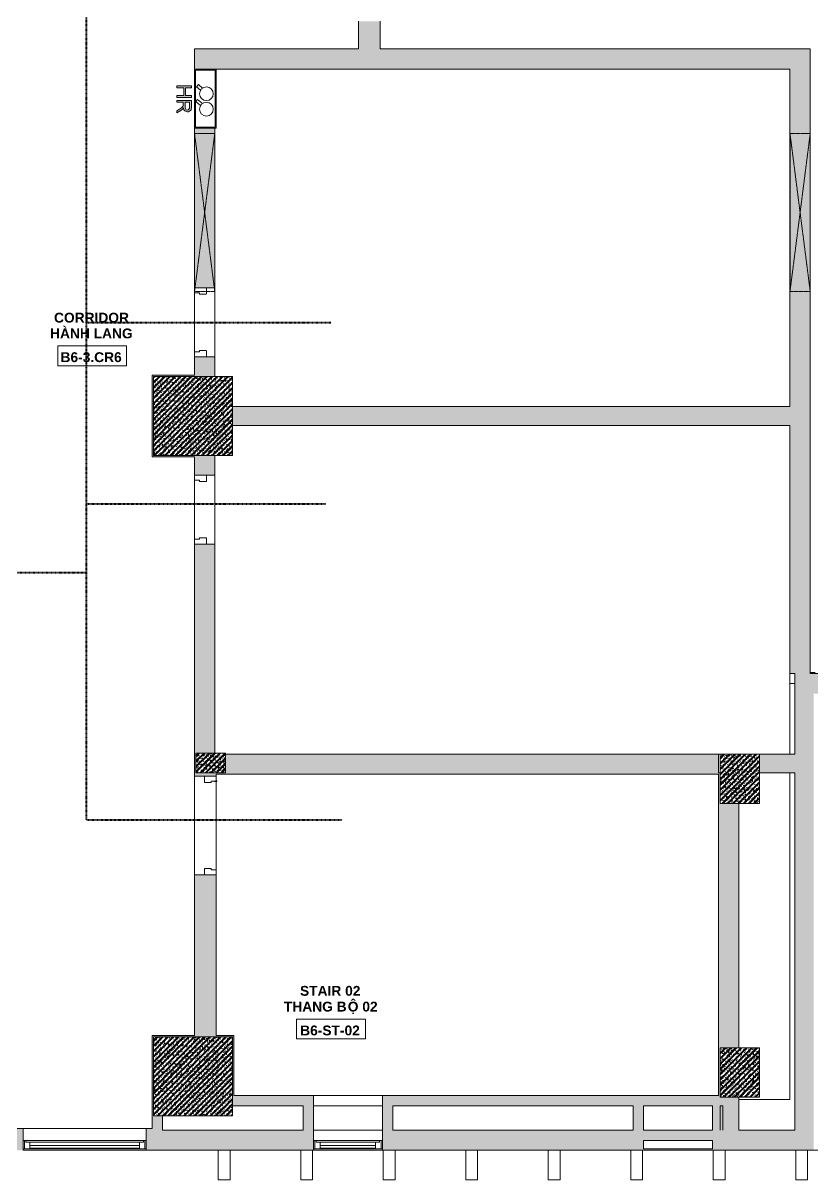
# Model space of a CAD drawing. Header units: millimetres. Extents: x -31340 to 17660, y 19597 to 75297.
# Drawn here: x -5115 to 2893, y 19597 to 31333 of the extents above; entities that cross this region are included whole.
import ezdxf

# ---------------------------------------------------------------- set-up
doc = ezdxf.new("R2010")
doc.units = ezdxf.units.MM
doc.linetypes.add('Dash', pattern=[6.35, 3.175, -3.175])
doc.linetypes.add('dash 1-1', pattern=[2, 1, -1])
for name, color, linetype, lineweight in [('A-AREA-IDEN', 2, 'Continuous', 9), ('A-DETL', 90, 'Continuous', 5), ('A-DOOR', 31, 'Continuous', 5), ('A-FLOR', 192, 'Continuous', 5), ('A-GLAZ', 151, 'Continuous', 5), ('A-GLAZ-CWMG', 51, 'Continuous', 5), ('A-GLAZ-HDLN', 1, 'Dash', 5), ('A-WALL', 113, 'Continuous', 5), ('A-WALL-PATT', 111, 'Continuous', 5), ('P-SANR-FIXT', 6, 'Continuous', 5), ('S-COLS', 52, 'Continuous', 5)]:
    doc.layers.add(name, color=color, linetype=linetype, lineweight=lineweight)
doc.styles.add('Arial_B', font='arialbd.ttf', dxfattribs={"height": 100})
doc.styles.add('Arial_B_1', font='arialbd.ttf', dxfattribs={"height": 100})
pattern_1 = [(50, (0, 0), (63.7639, -5.57885), [6.668, -73.343]), (355, (0, 0), (-12.33488, 66.86951), [5.334, -58.674]), (100.451, (5.314, -0.465), (51.43036, 61.29098), [5.667, -62.332]), (46.184, (0, 17.78), (94.87722, -14.71484), [10.001, -110.014]), (96.636, (7.91, 16.55), (83.09115, 86.5993), [8.5, -93.497]), (351.184, (0, 17.78), (83.09204, 86.59928), [8.001, -88.011]), (21, (8.89, 13.335), (53.06449, -35.79273), [6.667, -73.342]), (326, (8.89, 13.335), (21.63066, 64.46546), [5.334, -58.674]), (71.451, (13.31, 10.35), (74.69646, 28.67237), [5.667, -62.332]), (37.5, (0, 0), (1.080413, 29.594271), [1.676, -56.286, 1.676, -57.887, -58.896]), (37.5, (0, 0), (1.080413, 29.594271), [-117.526, 1.676, -57.22]), (7.5, (0, 0), (23.386368, 35.063507), [1.676, -32.283, 1.676, -54.953, -22.447]), (7.5, (0, 0), (23.386368, 35.063507), [-90.589, 1.676, -20.771]), (327.5, (-19.825, 0), (47.456567, -2.005468), [1.676, -20.549, 1.676, -67.666, -92.011]), (327.5, (-19.825, 0), (47.456567, -2.005468), [-91.567, 1.676, -90.335]), (317.5, (-28.715, 0), (51.84495, 8.89904), [1.676, -27.216, 1.676, -44.374, -65.342]), (317.5, (-28.715, 0), (51.84495, 8.89904), [-74.943, 1.676, -63.665]), (45, (0, 0), (-26.71591, 26.71591), []), (45, (0, 10.89), (-26.71591, 26.71591), [])]

# ---------------------------------------------------------------- blocks, each defined once
blk = doc.blocks.new('DP3-DF102 - DP3-DF102-V10-3rd Traffic Floor Plan - Pedestrian')
at = {"layer": 'A-DOOR'}
for p, q in [((-497, 10), (-438, 10)), ((-435, 7), (-435, -57)), ((435, -57), (435, 7)), ((438, 10), (497, 10)), ((-453, -110), (-497, -110)), ((-450, -63), (-450, -107)), ((-438, -60), (-447, -60)), ((447, -60), (438, -60)), ((447, -94), (447, -113)), ((450, -94), (447, -94)), ((450, -94), (450, -63)), ((450, -108), (450, -94)), ((497, -110), (453, -110))]:
    blk.add_line(p, q, dxfattribs=at)
for centre, radius, start, end in [((-497, 7), 3, 90, 180), ((-497, 7), 3, 90, 180), ((-438, 7), 3, 0, 90), ((-438, 7), 3, 0, 90), ((438, 7), 3, 90, 180), ((438, 7), 3, 90, 180), ((497, 7), 3, 0, 90), ((497, 7), 3, 0, 90), ((-497, -107), 3, 179.9639, 270), ((-497, -107), 3, 179.9639, 218.5508), ((-497, -107), 3, 231.4131, 270), ((-453, -107), 3, 270, 360), ((-453, -107), 3, 270, 0), ((-447, -63), 3, 90, 180), ((-438, -57), 3, 270, 0), ((-438, -57), 3, 270, 0), ((438, -57), 3, 180, 270), ((438, -57), 3, 180, 270), ((447, -63), 3, 0, 90), ((450, -113), 3, 180, 69.3211), ((450, -113), 3, 238.6638, 311.9935), ((450, -113), 3, 238.6638, 311.9935), ((450, -113), 3, 238.6638, 311.9935), ((450, -113), 3, 238.6638, 311.9935), ((450, -113), 3, 238.6638, 311.9935), ((450, -113), 3, 238.6638, 311.9935), ((450, -113), 3, 238.6638, 311.9935), ((453, -107), 3, 180, 270), ((453, -107), 3, 180, 270), ((452, -108), 2.19, 183.0662, 239.0753), ((497, -107), 3, 270, 0.0361), ((497, -107), 3, 270, 308.5869), ((497, -107), 3, 321.4492, 0.0361)]:
    blk.add_arc(centre, radius, start, end, dxfattribs=at)
blk = doc.blocks.new('VGU_CLUSTER_W1A - W2A - W3A - W4 - W5C - W6 - VGU_CLUSTER_W4-8565465-3rd Traffic Floor Plan - Pedestrian')
at = {"layer": 'A-GLAZ', "lineweight": 9}
for p, q in [((-612, 95), (-625, 95)), ((-625, 12), (-612, 12)), ((-612, 95), (-612, 12)), ((-556, 95), (-612, 95)), ((-612, 12), (-612, 95)), ((-612, 12), (-597, 12)), ((-597, 12), (-597, 28)), ((-597, 28), (-556, 28)), ((-556, 28), (-556, 95)), ((556, 88), (-556, 88)), ((-556, 88), (-556, 63)), ((-556, 63), (556, 63)), ((612, 95), (556, 95)), ((556, 95), (556, 28)), ((556, 63), (556, 88)), ((556, 28), (597, 28)), ((597, 28), (597, 12)), ((597, 12), (612, 12)), ((612, 12), (612, 95)), ((625, 95), (612, 95)), ((612, 95), (612, 12)), ((612, 12), (625, 12))]:
    blk.add_line(p, q, dxfattribs=at)
at = {"layer": 'A-GLAZ'}
for p, q in [((-597, 12), (597, 12)), ((556, 95), (-556, 95)), ((-556, 28), (556, 28))]:
    blk.add_line(p, q, dxfattribs=at)
at = {"layer": 'A-GLAZ-HDLN'}
for p in [(-15, 12), (15, 12)]:
    blk.add_line(p, (0, 12), dxfattribs=at)
blk = doc.blocks.new('VGU_CLUSTER_W1A - W2A - W3A - W4 - W5C - W6 - VGU_CLUSTER_W3A-10233319-3rd Traffic Floor Plan - Pedestrian')
at = {"layer": 'A-GLAZ', "lineweight": 9}
for p, q in [((-337, 88), (-350, 88)), ((-350, 5), (-337, 5)), ((-337, 88), (-337, 5)), ((-281, 88), (-337, 88)), ((-337, 5), (-337, 88)), ((-337, 5), (-322, 5)), ((-322, 5), (-322, 21)), ((-322, 21), (-281, 21)), ((-281, 21), (-281, 88)), ((281, 81), (-281, 81)), ((-281, 81), (-281, 56)), ((-281, 56), (281, 56)), ((337, 88), (281, 88)), ((281, 88), (281, 21)), ((281, 56), (281, 81)), ((281, 21), (322, 21)), ((322, 21), (322, 5)), ((322, 5), (337, 5)), ((337, 5), (337, 88)), ((350, 88), (337, 88)), ((337, 88), (337, 5)), ((337, 5), (350, 5))]:
    blk.add_line(p, q, dxfattribs=at)
at = {"layer": 'A-GLAZ'}
for p, q in [((-322, 5), (322, 5)), ((281, 88), (-281, 88)), ((-281, 21), (281, 21))]:
    blk.add_line(p, q, dxfattribs=at)
at = {"layer": 'A-GLAZ-HDLN'}
for p in [(-34, 5), (34, 5)]:
    blk.add_line(p, (0, 5), dxfattribs=at)
blk = doc.blocks.new('VGU_CLUSTER_W1A - W2A - W3A - W4 - W5C - W6 - VGU_CLUSTER_W3A-V25-3rd Traffic Floor Plan - Pedestrian')
at = {"layer": 'A-GLAZ'}
for p, q in [((-350, 88), (350, 88)), ((-350, 5), (-350, 88)), ((350, 5), (-350, 5)), ((350, 88), (350, 5))]:
    blk.add_line(p, q, dxfattribs=at)
blk = doc.blocks.new('TWOG-LOUVER - Louver Window - 1600X1250-11406058-3rd Traffic Floor Plan - Pedestrian')
at = {"layer": 'A-GLAZ-HDLN'}
for p, q in [((800, 102.5), (-800, -102.5)), ((-800, 102.5), (800, -102.5)), ((-800, -102.5), (-800, 102.5)), ((-800, 102.5), (800, 102.5)), ((800, 102.5), (800, -102.5)), ((800, -102.5), (-800, -102.5))]:
    blk.add_line(p, q, dxfattribs=at)
blk = doc.blocks.new('HR AM TUONG 12 - HR-11245543-3rd Traffic Floor Plan - Pedestrian')
at = {"layer": 'P-SANR-FIXT'}
h = blk.add_hatch(color=256, dxfattribs=at)
h.paths.add_polyline_path([(106, 282), (88, 282), (88, 218), (65, 218), (55, 218), (46, 222), (36, 231), (21, 253), (3, 282), (-18, 282), (6, 242), (22, 222), (32, 215), (13, 210), (1, 201), (-7, 188), (-9, 175), (-8, 163), (-3, 153), (4, 144), (13, 138), (42, 134), (106, 134), (106, 218)])
h.paths.add_polyline_path([(88, 199), (88, 153), (42, 153), (26, 155), (17, 159), (11, 167), (9, 176), (13, 188), (26, 197), (46, 199), (65, 199)])
blk.add_hatch(color=256, dxfattribs=at).paths.add_polyline_path([(138, 282), (138, 134), (157, 134), (157, 194), (235, 194), (235, 134), (254, 134), (254, 282), (235, 282), (235, 213), (157, 213), (157, 282)])
at = {"layer": 'P-SANR-FIXT', "color": 7}
for p, q in [((3, 282), (-18, 282)), ((-18, 282), (6, 242)), ((22, 252), (3, 282)), ((6, 242), (21, 223)), ((36, 231), (22, 252)), ((106, 282), (88, 282)), ((88, 282), (88, 218)), ((106, 134), (106, 282)), ((157, 282), (138, 282)), ((138, 282), (138, 134)), ((157, 213), (157, 282)), ((254, 282), (235, 282)), ((235, 282), (235, 213)), ((254, 134), (254, 282)), ((-7, 189), (-9, 175)), ((-9, 175), (-8, 163)), ((-8, 163), (-3, 153)), ((1, 201), (-7, 189)), ((-3, 153), (4, 144)), ((13, 210), (1, 201)), ((4, 144), (13, 138)), ((9, 176), (13, 188)), ((11, 167), (9, 176)), ((17, 159), (11, 167)), ((32, 215), (13, 210)), ((13, 188), (25, 196)), ((13, 138), (42, 134)), ((27, 155), (17, 159)), ((21, 223), (32, 215)), ((25, 196), (46, 199)), ((42, 153), (27, 155)), ((46, 222), (36, 231)), ((88, 153), (42, 153)), ((42, 134), (106, 134)), ((55, 218), (46, 222)), ((46, 199), (88, 199)), ((65, 218), (55, 218)), ((88, 218), (65, 218)), ((88, 199), (88, 153)), ((138, 134), (157, 134)), ((235, 213), (157, 213)), ((157, 134), (157, 194)), ((157, 194), (235, 194)), ((235, 194), (235, 134)), ((235, 134), (254, 134)), ((-175, 102), (425, 102)), ((-175, -117), (-175, 102)), ((-175, 102), (-175, -117)), ((-165, -107), (-165, 93)), ((-165, 93), (415, 93)), ((54, 42), (95, 91)), ((76, 21), (118, 72)), ((118, 72), (95, 91)), ((212, 42), (246, 83)), ((233, 21), (269, 64)), ((269, 64), (246, 83)), ((415, 93), (415, -107)), ((425, 102), (425, -117)), ((425, -117), (425, 102)), ((415, -107), (-165, -107)), ((-175, -117), (425, -117)), ((425, -117), (-175, -117))]:
    blk.add_line(p, q, dxfattribs=at)
for centre in [(18, -18), (175, -18)]:
    blk.add_circle(centre, 70, dxfattribs=at)
blk = doc.blocks.new('DP4-D101 - DP4-D101-12537075-3rd Traffic Floor Plan - Pedestrian')
at = {"layer": 'A-DOOR'}
for p, q in [((-347, 18), (-288, 18)), ((-285, 14), (-285, -49)), ((285, -49), (285, 14)), ((288, 18), (347, 18)), ((-303, -102), (-347, -102)), ((-300, -56), (-300, -100)), ((-288, -53), (-297, -53)), ((297, -53), (288, -53)), ((300, -100), (300, -56)), ((347, -102), (303, -102))]:
    blk.add_line(p, q, dxfattribs=at)
for centre, start, end in [((-347, 14), 90, 180), ((-347, 14), 90, 180), ((-288, 14), 0, 90), ((-288, 14), 0, 90), ((288, 14), 90, 180), ((288, 14), 90, 180), ((347, 14), 0, 90), ((347, 14), 0, 90), ((-347, -100), 179.9639, 270), ((-347, -100), 179.9639, 218.5508), ((-347, -100), 231.4131, 270), ((-303, -100), 270, 0), ((-303, -100), 270, 360), ((-297, -56), 90, 180), ((-288, -49), 270, 0), ((-288, -49), 270, 0), ((288, -49), 180, 270), ((288, -49), 180, 270), ((297, -56), 0, 90), ((303, -100), 180, 270), ((303, -100), 180, 270), ((347, -100), 270, 0.0361), ((347, -100), 270, 308.5869), ((347, -100), 321.4492, 0.0361)]:
    blk.add_arc(centre, 3, start, end, dxfattribs=at)
blk = doc.blocks.new('DP4-D101 - DP4-D101-12537630-3rd Traffic Floor Plan - Pedestrian')
at = {"layer": 'A-DOOR'}
for p, q in [((-303, 102), (-347, 102)), ((-300, 56), (-300, 99)), ((-288, 52), (-297, 52)), ((-285, -15), (-285, 49)), ((285, 49), (285, -15)), ((297, 52), (288, 52)), ((300, 99), (300, 56)), ((347, 102), (303, 102)), ((-347, -18), (-288, -18)), ((288, -18), (347, -18))]:
    blk.add_line(p, q, dxfattribs=at)
for centre, start, end in [((-347, 99), 90, 180.0361), ((-347, 99), 141.4492, 180.0361), ((-347, 99), 90, 128.5869), ((-303, 99), 0, 90), ((-303, 99), 360, 90), ((-297, 56), 180, 270), ((-288, 49), 360, 90), ((-288, 49), 360, 90), ((288, 49), 90, 180), ((288, 49), 90, 180), ((297, 56), 270, 360), ((303, 99), 90, 180), ((303, 99), 90, 180), ((347, 99), 359.9639, 90), ((347, 99), 51.4131, 90), ((347, 99), 359.9639, 38.5508), ((-347, -15), 180, 270), ((-347, -15), 180, 270), ((-288, -15), 270, 360), ((-288, -15), 270, 360), ((288, -15), 180, 270), ((288, -15), 180, 270), ((347, -15), 270, 360), ((347, -15), 270, 0)]:
    blk.add_arc(centre, 3, start, end, dxfattribs=at)
blk = doc.blocks.new('Room Tag - Room Tag-8377849-3rd Traffic Floor Plan - Pedestrian')
at = {"layer": 'A-AREA-IDEN'}
for p, q in [((-7, -0.80625), (-7, -4.80625)), ((-7, -0.80625), (7, -0.80625)), ((7, -0.80625), (7, -4.80625)), ((-7, -4.80625), (7, -4.80625))]:
    blk.add_line(p, q, dxfattribs=at)

msp = doc.modelspace()

# ---------------------------------------------------------------- hatches: boundary and pattern name
at = {"layer": 'A-WALL-PATT'}
h = msp.add_hatch(color=256, dxfattribs=at)
h.paths.add_polyline_path([(-1490, 31072), (-1490, 31352), (-1710, 31352), (-1710, 31072), (-1615, 31072)])
h.paths.add_polyline_path([(-1615, 33252), (-1490, 33252), (-1490, 33532), (-1710, 33532), (-1710, 33252)])
for points in [[(2670, 30867), (2670, 31072), (-3375, 31072), (-3375, 30867), (-1037, 30867)], [(2670, 24735), (2875, 24735), (2875, 31072), (2670, 31072), (2670, 25653)], [(-3790, 26932), (-3790, 27762), (-3805, 27762), (-3805, 26932)], [(-3375, 27762), (-3790, 27762), (-3790, 27747), (-3375, 27747)], [(-1037, 27252), (2670, 27252), (2670, 27442), (-2990, 27442), (-2990, 27252)], [(-3375, 26947), (-3790, 26947), (-3790, 26932), (-3375, 26932)], [(2910, 19897), (2910, 24530), (2720, 24530), (2720, 19897)], [(-3349, 23712), (1945, 23712), (1945, 23917), (-3060, 23917), (-3060, 23727), (-3360, 23727), (-3360, 23917), (-3375, 23917), (-3375, 23712), (-3360, 23712)], [(2720, 23727), (2720, 23917), (2360, 23917), (2360, 23727)], [(1960, 23417), (1960, 23727), (1945, 23727), (1945, 23417)], [(1945, 20937), (2150, 20937), (2150, 23417), (1945, 23417), (1945, 20962)], [(-2975, 21047), (-2975, 21062), (-3805, 21062), (-3805, 21047), (-2990, 21047)], [(-3805, 20247), (-3790, 20247), (-3790, 21047), (-3805, 21047), (-3805, 20962)], [(-2975, 20347), (-2975, 21047), (-2990, 21047), (-2990, 20347)], [(1960, 20937), (1945, 20937), (1945, 20452), (1960, 20452)], [(1960, 20102), (2150, 20102), (2150, 20437), (1960, 20437), (1960, 20347)], [(-2168, 20347), (-2273, 20347), (-2273, 20102), (-2168, 20102)], [(-1363, 20347), (-1468, 20347), (-1468, 20102), (-1363, 20102)], [(1182, 20347), (1077, 20347), (1077, 20102), (1182, 20102)], [(1960, 20102), (1987, 20102), (1987, 20347), (1882, 20347), (1882, 20102)], [(-3805, 19897), (-3700, 19897), (-3700, 20247), (-3805, 20247), (-3805, 20102)]]:
    msp.add_hatch(color=256, dxfattribs=at).paths.add_polyline_path(points)
h = msp.add_hatch(color=256, dxfattribs=at)
h.paths.add_polyline_path([(-3170, 27747), (-3170, 27947), (-3375, 27947), (-3375, 27747), (-3349, 27747)])
h.paths.add_polyline_path([(-3170, 28647), (-3170, 30267), (-3375, 30267), (-3375, 28647), (-3349, 28647)])
h = msp.add_hatch(color=256, dxfattribs=at)
h.paths.add_polyline_path([(-3360, 23917), (-3360, 23927), (-3170, 23927), (-3170, 26047), (-3375, 26047), (-3375, 23917)])
h.paths.add_polyline_path([(-3170, 26747), (-3170, 26947), (-3375, 26947), (-3375, 26747), (-3349, 26747)])
h = msp.add_hatch(color=256, dxfattribs=at)
h.paths.add_polyline_path([(6210, 24530), (6400, 24530), (6400, 24735), (5975, 24735), (5975, 24530), (6145, 24530)])
h.paths.add_polyline_path([(2720, 24530), (3975, 24530), (3975, 24735), (2720, 24735)])
h = msp.add_hatch(color=256, dxfattribs=at)
h.paths.add_polyline_path([(-3349, 21062), (-3155, 21062), (-3155, 22692), (-3375, 22692), (-3375, 21062)])
h.paths.add_polyline_path([(-3375, 23692), (-3155, 23692), (-3155, 23712), (-3375, 23712)])
h = msp.add_hatch(color=256, dxfattribs=at)
h.paths.add_polyline_path([(-1037, 20347), (1960, 20347), (1960, 20452), (-1468, 20452), (-1468, 20347), (-1363, 20347)])
h.paths.add_polyline_path([(-2273, 20347), (-2168, 20347), (-2168, 20452), (-2975, 20452), (-2975, 20347)])
h = msp.add_hatch(color=256, dxfattribs=at)
h.paths.add_polyline_path([(-3865, 19897), (-3805, 19897), (-3805, 20117), (-3865, 20117)])
h.paths.add_polyline_path([(-5175, 19897), (-5115, 19897), (-5115, 20117), (-5566, 20117), (-5566, 19897), (-5395, 19897)])
h.paths.add_polyline_path([(-9535, 19897), (-8098, 19897), (-8098, 20117), (-9535, 20117), (-9535, 20083)])
h = msp.add_hatch(color=256, dxfattribs=at)
h.paths.add_polyline_path([(2720, 19897), (2720, 20102), (-1468, 20102), (-1468, 19897), (2432, 19897)])
h.paths.add_polyline_path([(-2273, 19897), (-2168, 19897), (-2168, 20102), (-3700, 20102), (-3700, 19897), (-3349, 19897)])
h.paths.add_polyline_path([(1869, 19912), (1182, 19912), (1182, 19995), (1882, 19995), (1882, 19912)])
at = {"layer": 'S-COLS'}
h = msp.add_hatch(dxfattribs=at)
h.set_pattern_fill('FP_1', color=256, style=0, pattern_type=2)
h.set_pattern_definition(pattern_1)
h.paths.add_polyline_path([(-3349, 26947), (-2990, 26947), (-2990, 27747), (-3790, 27747), (-3790, 26947)])
h = msp.add_hatch(dxfattribs=at)
h.set_pattern_fill('FP_1', color=256, style=0, pattern_type=2)
h.set_pattern_definition(pattern_1)
h.paths.add_polyline_path([(-3060, 23727), (-3060, 23927), (-3360, 23927), (-3360, 23727), (-3349, 23727)])
h = msp.add_hatch(dxfattribs=at)
h.set_pattern_fill('FP_1', color=256, style=0, pattern_type=2)
h.set_pattern_definition(pattern_1)
h.paths.add_polyline_path([(2360, 23917), (1960, 23917), (1960, 23417), (2360, 23417)])
h = msp.add_hatch(dxfattribs=at)
h.set_pattern_fill('FP_1', color=256, style=0, pattern_type=2)
h.set_pattern_definition(pattern_1)
h.paths.add_polyline_path([(-3790, 20247), (-2990, 20247), (-2990, 21047), (-3790, 21047), (-3790, 20962)])
h = msp.add_hatch(dxfattribs=at)
h.set_pattern_fill('FP_1', color=256, style=0, pattern_type=2)
h.set_pattern_definition(pattern_1)
h.paths.add_polyline_path([(2360, 20437), (2360, 20937), (1960, 20937), (1960, 20437), (2150, 20437)])

# ---------------------------------------------------------------- linework, layer by layer
at = {"layer": 'A-DETL', "linetype": 'dash 1-1', "lineweight": 40}
for p, q in [((-4475, 72151), (-4475, 23251)), ((-4475, 28297), (-1986, 28297)), ((-4475, 26457), (-2042, 26457)), ((-4475, 25757), (-6005, 25757)), ((-4475, 23251), (-1875, 23251))]:
    msp.add_line(p, q, dxfattribs=at)
at = {"layer": 'A-FLOR'}
for p, q in [((2875, 24745), (2925, 24745)), ((2670, 24632), (2670, 23917)), ((1960, 23917), (1945, 23917)), ((2670, 23727), (2670, 20412)), ((2670, 20412), (2150, 20412))]:
    msp.add_line(p, q, dxfattribs=at)
at = {"layer": 'A-GLAZ-CWMG'}
for p, q in [((-3014, 19897), (-3134, 19897)), ((-3134, 19897), (-3134, 19597)), ((-3014, 19597), (-3014, 19897)), ((-2176, 19897), (-2296, 19897)), ((-2296, 19897), (-2296, 19597)), ((-2176, 19597), (-2176, 19897)), ((-1339, 19897), (-1459, 19897)), ((-1459, 19897), (-1459, 19597)), ((-1339, 19597), (-1339, 19897)), ((-501, 19897), (-621, 19897)), ((-621, 19897), (-621, 19597)), ((-501, 19597), (-501, 19897)), ((336, 19897), (216, 19897)), ((216, 19897), (216, 19597)), ((336, 19597), (336, 19897)), ((1174, 19897), (1054, 19897)), ((1054, 19897), (1054, 19597)), ((1174, 19597), (1174, 19897)), ((2011, 19897), (1891, 19897)), ((1891, 19897), (1891, 19597)), ((2011, 19597), (2011, 19897)), ((2849, 19897), (2729, 19897)), ((2729, 19897), (2729, 19597)), ((2849, 19597), (2849, 19897)), ((-3134, 19597), (-3014, 19597)), ((-2296, 19597), (-2176, 19597)), ((-1459, 19597), (-1339, 19597)), ((-621, 19597), (-501, 19597)), ((216, 19597), (336, 19597)), ((1054, 19597), (1174, 19597)), ((1891, 19597), (2011, 19597)), ((2729, 19597), (2849, 19597))]:
    msp.add_line(p, q, dxfattribs=at)
at = {"layer": 'A-WALL', "lineweight": 15}
for p, q in [((-1710, 31352), (-1710, 31072)), ((-1490, 31072), (-1490, 31352)), ((-1710, 31072), (-3375, 31072)), ((-3375, 31072), (-3375, 30867)), ((2875, 31072), (-1490, 31072)), ((2875, 24735), (2875, 31072)), ((-3155, 30867), (2670, 30867)), ((2670, 30867), (2670, 27442)), ((-3375, 30267), (-3375, 28647)), ((-3170, 28647), (-3170, 30267)), ((-3375, 28647), (-3170, 28647)), ((-3375, 27947), (-3375, 27762)), ((-3170, 27947), (-3375, 27947)), ((-3170, 27747), (-3170, 27947)), ((-3805, 27762), (-3805, 26932)), ((-3375, 27762), (-3805, 27762)), ((-3790, 26947), (-3790, 27747)), ((-3790, 27747), (-3170, 27747)), ((2670, 27442), (-2990, 27442)), ((-2990, 27442), (-2990, 27252)), ((-2990, 27252), (2670, 27252)), ((2670, 27252), (2670, 24735)), ((-3805, 26932), (-3375, 26932)), ((-3170, 26947), (-3790, 26947)), ((-3375, 26932), (-3375, 26747)), ((-3170, 26747), (-3170, 26947)), ((-3375, 26747), (-3170, 26747)), ((-3375, 26047), (-3375, 23692)), ((-3170, 26047), (-3375, 26047)), ((-3170, 23927), (-3170, 26047)), ((2670, 24735), (2720, 24735)), ((2720, 24735), (2720, 23917)), ((2875, 24735), (3975, 24735)), ((1945, 23917), (-3060, 23917)), ((1945, 23727), (1945, 23917)), ((2720, 23917), (2360, 23917)), ((2360, 23917), (2360, 23727)), ((-3155, 23712), (1945, 23712)), ((-3155, 23692), (-3155, 23712)), ((1960, 23727), (1945, 23727)), ((1945, 23712), (1945, 20452)), ((1960, 23417), (1960, 23727)), ((2360, 23727), (2720, 23727)), ((2720, 23727), (2720, 20102)), ((-3375, 23692), (-3155, 23692)), ((2150, 23417), (1960, 23417)), ((2150, 20937), (2150, 23417)), ((-3375, 22692), (-3375, 21062)), ((-3155, 22692), (-3375, 22692)), ((-3155, 21062), (-3155, 22692)), ((-3375, 21062), (-3805, 21062)), ((-3805, 21062), (-3805, 20117)), ((-3790, 21047), (-2990, 21047)), ((-3790, 20247), (-3790, 21047)), ((-2975, 21062), (-3155, 21062)), ((-2990, 21047), (-2990, 20347)), ((-2975, 20452), (-2975, 21062)), ((1960, 20452), (1960, 20937)), ((1960, 20937), (2150, 20937)), ((-2168, 20452), (-2975, 20452)), ((-2168, 19897), (-2168, 20452)), ((1945, 20452), (-1468, 20452)), ((-1468, 20452), (-1468, 19897)), ((1960, 20452), (1960, 20452)), ((2150, 20102), (2150, 20437)), ((-2990, 20347), (-2273, 20347)), ((-2273, 20347), (-2273, 20102)), ((-1363, 20347), (1077, 20347)), ((-1363, 20102), (-1363, 20347)), ((1077, 20347), (1077, 20102)), ((1182, 20347), (1882, 20347)), ((1182, 20102), (1182, 20347)), ((1882, 20347), (1882, 20102)), ((1960, 20347), (1960, 20102)), ((1987, 20347), (1960, 20347)), ((1987, 20102), (1987, 20347)), ((-3700, 20247), (-3790, 20247)), ((-3700, 20102), (-3700, 20247)), ((-5115, 20117), (-5175, 20117)), ((-5115, 19897), (-5115, 20117)), ((-3865, 19897), (-3865, 20117)), ((-3805, 20117), (-3865, 20117)), ((-2273, 20102), (-3700, 20102)), ((1077, 20102), (-1363, 20102)), ((1882, 20102), (1182, 20102)), ((2720, 20102), (2150, 20102)), ((-3865, 19897), (-2168, 19897)), ((-1468, 19897), (16300, 19897))]:
    msp.add_line(p, q, dxfattribs=at)
at = {"layer": 'A-WALL'}
for p, q in [((-3375, 28644), (-3375, 28647)), ((-3170, 28647), (-3170, 27947)), ((-3375, 27994), (-3375, 28600)), ((-3375, 27947), (-3375, 27950)), ((-3375, 26744), (-3375, 26747)), ((-3375, 26094), (-3375, 26700)), ((-3170, 26747), (-3170, 26047)), ((-3375, 26047), (-3375, 26050)), ((2670, 24632), (2670, 24735)), ((2720, 24632), (2670, 24632)), ((-3375, 22692), (-3375, 23692)), ((-3155, 23692), (-3155, 23689)), ((-3155, 23645), (-3155, 23643)), ((-3155, 23639), (-3155, 22739)), ((-3155, 22695), (-3155, 22692)), ((-2168, 20452), (-1468, 20452)), ((-1468, 20347), (-2168, 20347)), ((-5115, 20117), (-3865, 20117)), ((-2168, 20102), (-1468, 20102)), ((-3865, 19897), (-5115, 19897)), ((-1468, 19897), (-2168, 19897))]:
    msp.add_line(p, q, dxfattribs=at)
at = {"layer": 'S-COLS', "lineweight": 15}
for p, q in [((-2990, 27747), (-3790, 27747)), ((-3790, 27747), (-3790, 26947)), ((-2990, 26947), (-2990, 27747)), ((-3790, 26947), (-2990, 26947)), ((-3170, 23927), (-3360, 23927)), ((-3360, 23927), (-3360, 23917)), ((-3360, 23917), (-3360, 23727)), ((-3060, 23927), (-3170, 23927)), ((-3060, 23917), (-3060, 23927)), ((-3060, 23727), (-3060, 23917)), ((2360, 23917), (1960, 23917)), ((1960, 23917), (1960, 23417)), ((2360, 23417), (2360, 23917)), ((-3360, 23727), (-3060, 23727)), ((1960, 23417), (2360, 23417)), ((-2990, 21047), (-3790, 21047)), ((-3790, 21047), (-3790, 20247)), ((-2990, 20247), (-2990, 21047)), ((2360, 20937), (1960, 20937)), ((1960, 20937), (1960, 20452)), ((2360, 20437), (2360, 20937)), ((1960, 20452), (1960, 20437)), ((1960, 20437), (2150, 20437)), ((2150, 20437), (2360, 20437)), ((-3790, 20247), (-2990, 20247))]:
    msp.add_line(p, q, dxfattribs=at)

# ---------------------------------------------------------------- block references
at = {"layer": 'A-AREA-IDEN', "xscale": 49.99999999999998, "yscale": 49.99999999999998, "zscale": 49.99999999999998}
for p in [(-4414, 28098), (-1988, 21267)]:
    msp.add_blockref('Room Tag - Room Tag-8377849-3rd Traffic Floor Plan - Pedestrian', p, dxfattribs=at)
at = {"layer": 'A-DOOR'}
for name, p, rotation in [('DP4-D101 - DP4-D101-12537075-3rd Traffic Floor Plan - Pedestrian', (-3272, 28297), 269.9999999999999), ('DP4-D101 - DP4-D101-12537630-3rd Traffic Floor Plan - Pedestrian', (-3272, 26397), 89.99999999999991), ('DP3-DF102 - DP3-DF102-V10-3rd Traffic Floor Plan - Pedestrian', (-3265, 23192), 89.99999999999991)]:
    msp.add_blockref(name, p, dxfattribs=dict(at, rotation=rotation))
at = {"layer": 'A-GLAZ'}
for name, p, rotation in [('TWOG-LOUVER - Louver Window - 1600X1250-11406058-3rd Traffic Floor Plan - Pedestrian', (-3272, 29412), 269.9999999999999), ('TWOG-LOUVER - Louver Window - 1600X1250-11406058-3rd Traffic Floor Plan - Pedestrian', (2773, 29412), 269.9999999999999), ('VGU_CLUSTER_W1A - W2A - W3A - W4 - W5C - W6 - VGU_CLUSTER_W4-8565465-3rd Traffic Floor Plan - Pedestrian', (-4490, 20007), 180), ('VGU_CLUSTER_W1A - W2A - W3A - W4 - W5C - W6 - VGU_CLUSTER_W3A-10233319-3rd Traffic Floor Plan - Pedestrian', (-1818, 20000), 180), ('VGU_CLUSTER_W1A - W2A - W3A - W4 - W5C - W6 - VGU_CLUSTER_W3A-V25-3rd Traffic Floor Plan - Pedestrian', (1532, 20000), 180)]:
    msp.add_blockref(name, p, dxfattribs=dict(at, rotation=rotation))
at = {"layer": 'P-SANR-FIXT', "color": 7, "rotation": 89.99999999999991}
msp.add_blockref('HR AM TUONG 12 - HR-11245543-3rd Traffic Floor Plan - Pedestrian', (-3272, 30442), dxfattribs=at)

# ---------------------------------------------------------------- texts
at = {"layer": 'A-AREA-IDEN', "char_height": 100, "attachment_point": 1}
for s, insert, width, style in [('CORRIDOR', (-4801, 28395), 933.97, 'Arial_B'), ('HÀNH LANG', (-4841, 28235), 1030.17, 'Arial_B'), ('B6-3.CR6', (-4735, 27994), 765.61, 'Arial_B'), ('STAIR 02', (-2304, 21565), 761.6, 'Arial_B'), ('THANG B', (-2467, 21405), 785.65, 'Arial_B'), ('\\fArial|b1|i0|c254|p34|;Ộ', (-1819, 21405), 132.28, 'Arial_B_1'), (' 02', (-1710, 21405), 240.51, 'Arial_B'), ('B6-ST-02', (-2302, 21163), 749.58, 'Arial_B')]:
    msp.add_mtext(s, dxfattribs=dict(at, insert=insert, width=width, style=style))

doc.saveas('drawing.dxf')
